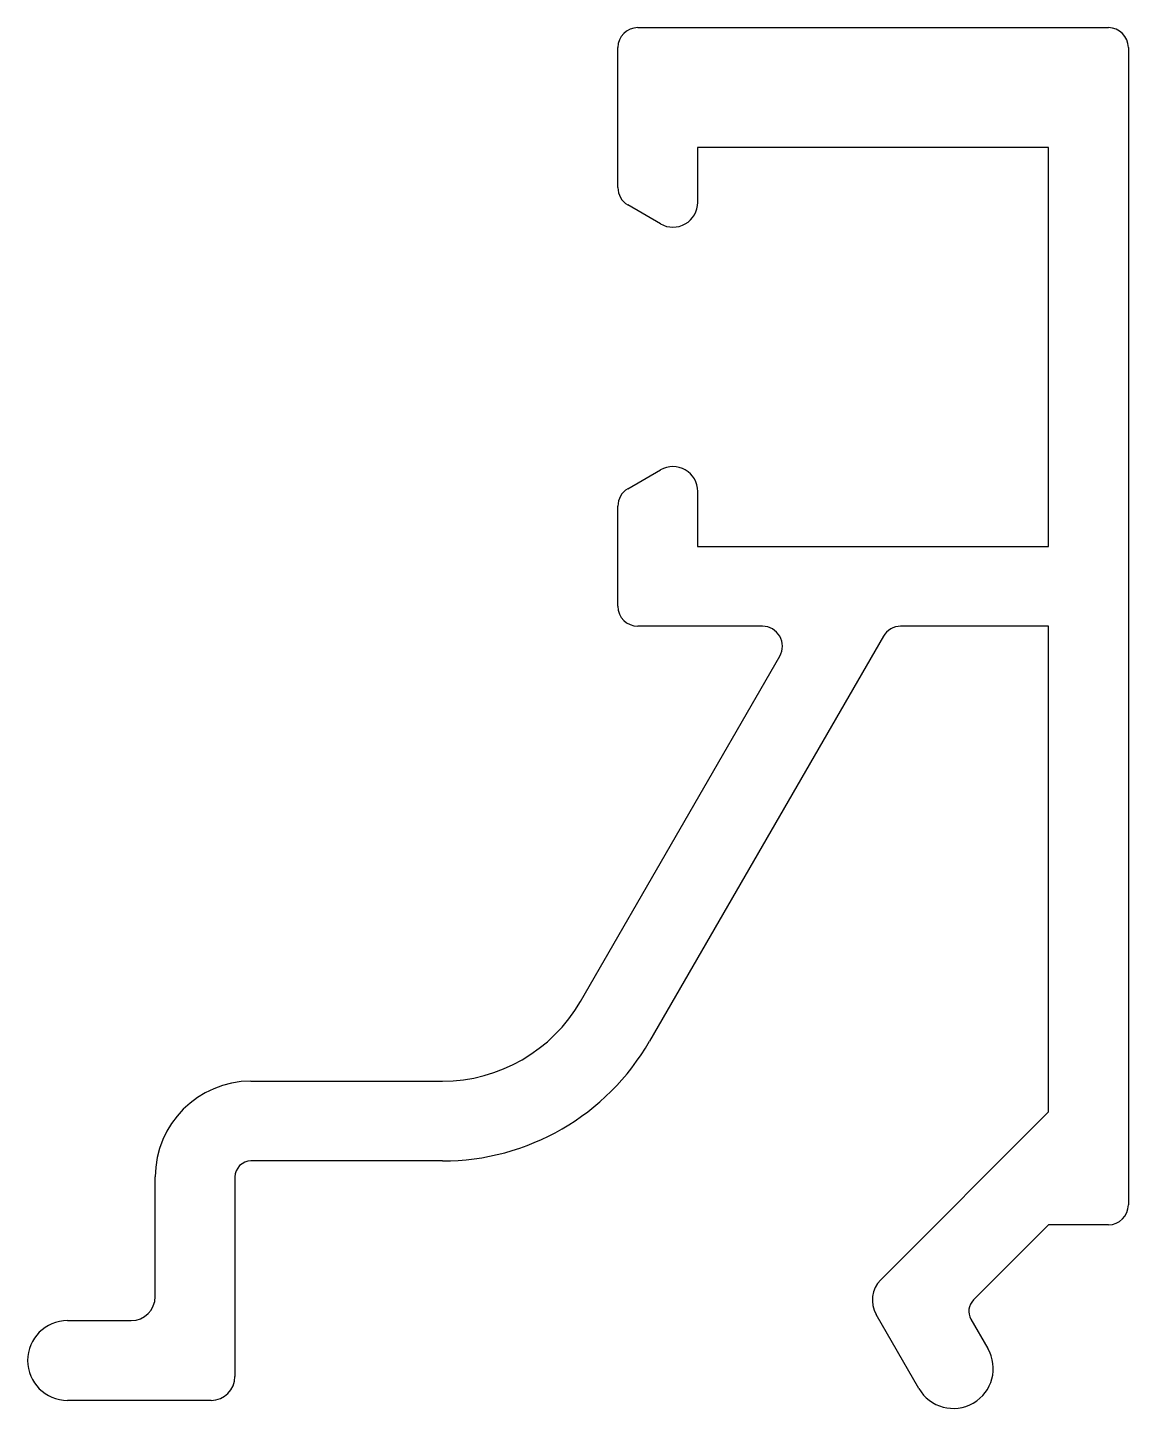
# Model space of a CAD drawing. Extents: x 0.8 to 14.6, y 0.7 to 18.
import ezdxf

# ---------------------------------------------------------------- set-up
doc = ezdxf.new("R2010")
doc.units = 0
doc.layers.get('0').update_dxf_attribs({"linetype": 'CONTINUOUS'})

msp = doc.modelspace()

# ---------------------------------------------------------------- linework, layer by layer
for p, q in [((8.402, 18.03), (14.302, 18.03)), ((8.152, 16.025), (8.152, 17.78)), ((14.552, 17.78), (14.552, 3.28)), ((13.552, 16.53), (9.152, 16.53)), ((9.152, 16.53), (9.152, 15.841)), ((13.552, 11.53), (13.552, 16.53)), ((8.686, 15.572), (8.277, 15.808)), ((8.277, 12.252), (8.686, 12.489)), ((9.152, 12.22), (9.152, 11.53)), ((8.152, 10.78), (8.152, 12.036)), ((9.152, 11.53), (13.552, 11.53)), ((9.965, 10.53), (8.402, 10.53)), ((11.48, 10.405), (8.55, 5.33)), ((13.552, 10.53), (11.697, 10.53)), ((13.552, 4.444), (13.552, 10.53)), ((7.684, 5.83), (10.181, 10.155)), ((3.552, 4.83), (5.952, 4.83)), ((11.447, 2.34), (13.552, 4.444)), ((5.952, 3.83), (3.552, 3.83)), ((2.352, 2.13), (2.352, 3.63)), ((3.352, 3.63), (3.352, 1.13)), ((13.552, 3.03), (12.611, 2.089)), ((14.302, 3.03), (13.552, 3.03)), ((11.925, 0.98), (11.39, 1.906)), ((1.252, 1.83), (2.052, 1.83)), ((12.579, 1.847), (12.791, 1.48)), ((3.052, 0.83), (1.252, 0.83))]:
    msp.add_line(p, q)
for centre, radius, start, end in [((8.402, 17.78), 0.25, 90, 180), ((14.302, 17.78), 0.25, 0, 90), ((8.402, 16.025), 0.25, 180, 240), ((8.842, 15.841), 0.311, 240, 360), ((8.842, 12.22), 0.311, 0, 120), ((8.402, 12.036), 0.25, 120, 180), ((8.402, 10.78), 0.25, 180, 270), ((9.965, 10.28), 0.25, 330, 90), ((11.697, 10.28), 0.25, 90, 150), ((5.952, 6.83), 2, 270, 330), ((5.952, 6.83), 3, 270, 330), ((3.552, 3.63), 1.2, 90, 180), ((3.552, 3.63), 0.2, 90, 180), ((14.302, 3.28), 0.25, 270, 0), ((11.701, 2.086), 0.359, 135, 210), ((2.052, 2.13), 0.3, 270, 360), ((12.752, 1.947), 0.2, 135, 210), ((1.252, 1.33), 0.5, 90, 270), ((12.358, 1.23), 0.5, 210, 30), ((3.052, 1.13), 0.3, 270, 360)]:
    msp.add_arc(centre, radius, start, end)

doc.saveas('drawing.dxf')
